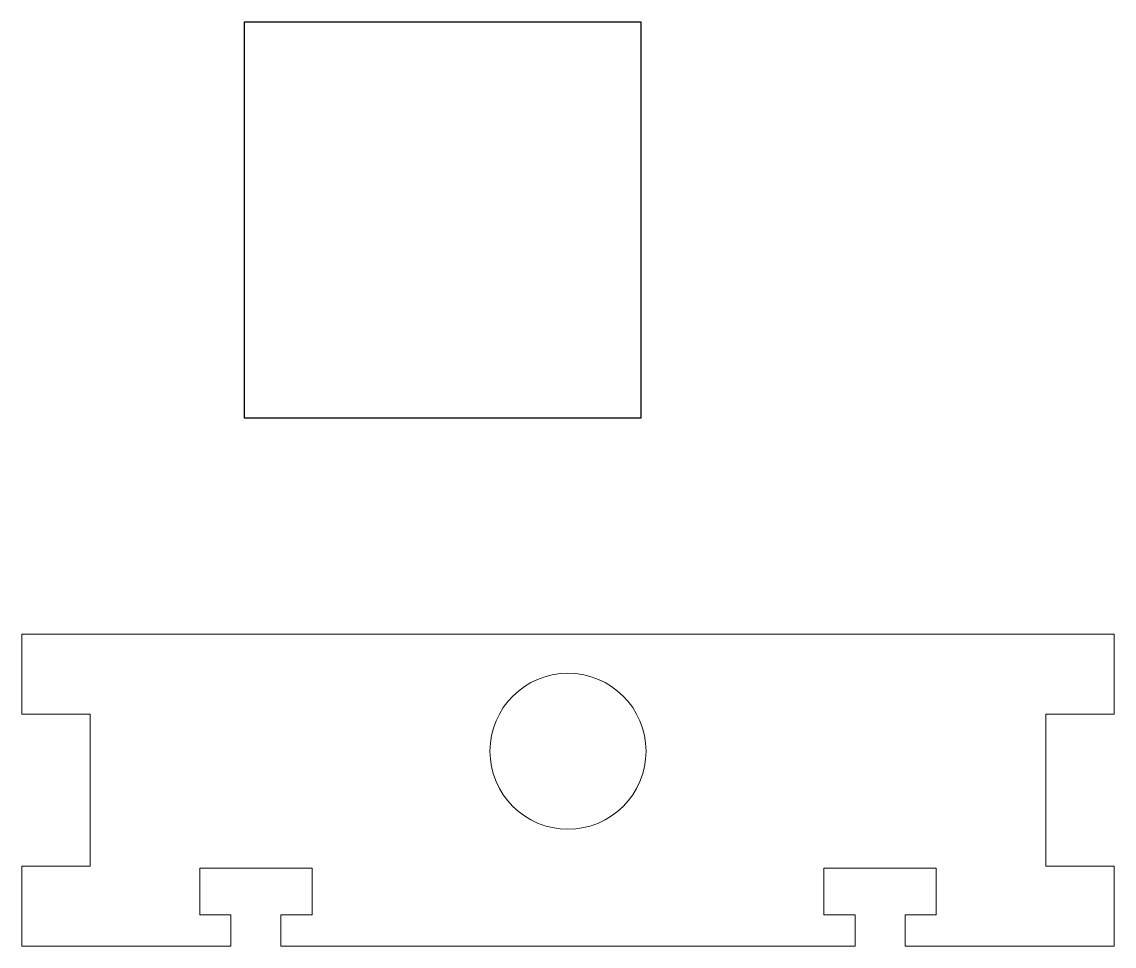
# Model space of a CAD drawing. Header units: millimetres. Extents: x 0 to 70, y 0 to 59.3.
import ezdxf

# ---------------------------------------------------------------- set-up
doc = ezdxf.new("R2010")
doc.units = ezdxf.units.MM

msp = doc.modelspace()

# ---------------------------------------------------------------- linework, layer by layer
at = {"color": 7, "linetype": 'Continuous', "lineweight": 15}
for p, q in [((0, 20), (70, 20)), ((0, 14.873), (0, 20)), ((70, 20), (70, 14.873)), ((4.373, 14.873), (0, 14.873)), ((4.373, 5.127), (4.373, 14.873)), ((70, 14.873), (65.627, 14.873)), ((65.627, 14.873), (65.627, 5.127)), ((0, 0), (0, 5.127)), ((0, 5.127), (4.373, 5.127)), ((18.6, 5), (11.4, 5)), ((11.4, 5), (11.4, 2)), ((18.6, 2), (18.6, 5)), ((58.6, 5), (51.4, 5)), ((51.4, 5), (51.4, 2)), ((58.6, 2), (58.6, 5)), ((65.627, 5.127), (70, 5.127)), ((70, 5.127), (70, 0)), ((11.4, 2), (13.4, 2)), ((13.4, 2), (13.4, 0)), ((16.6, 0), (16.6, 2)), ((16.6, 2), (18.6, 2)), ((51.4, 2), (53.4, 2)), ((53.4, 2), (53.4, 0)), ((56.6, 0), (56.6, 2)), ((56.6, 2), (58.6, 2)), ((13.4, 0), (0, 0)), ((53.4, 0), (16.6, 0)), ((70, 0), (56.6, 0))]:
    msp.add_line(p, q, dxfattribs=at)
msp.add_lwpolyline([(14.276, 33.863), (14.276, 59.263), (39.676, 59.263), (39.676, 33.863)], close=True)
msp.add_circle((35, 12.5), 5, dxfattribs=at)

doc.saveas('drawing.dxf')
